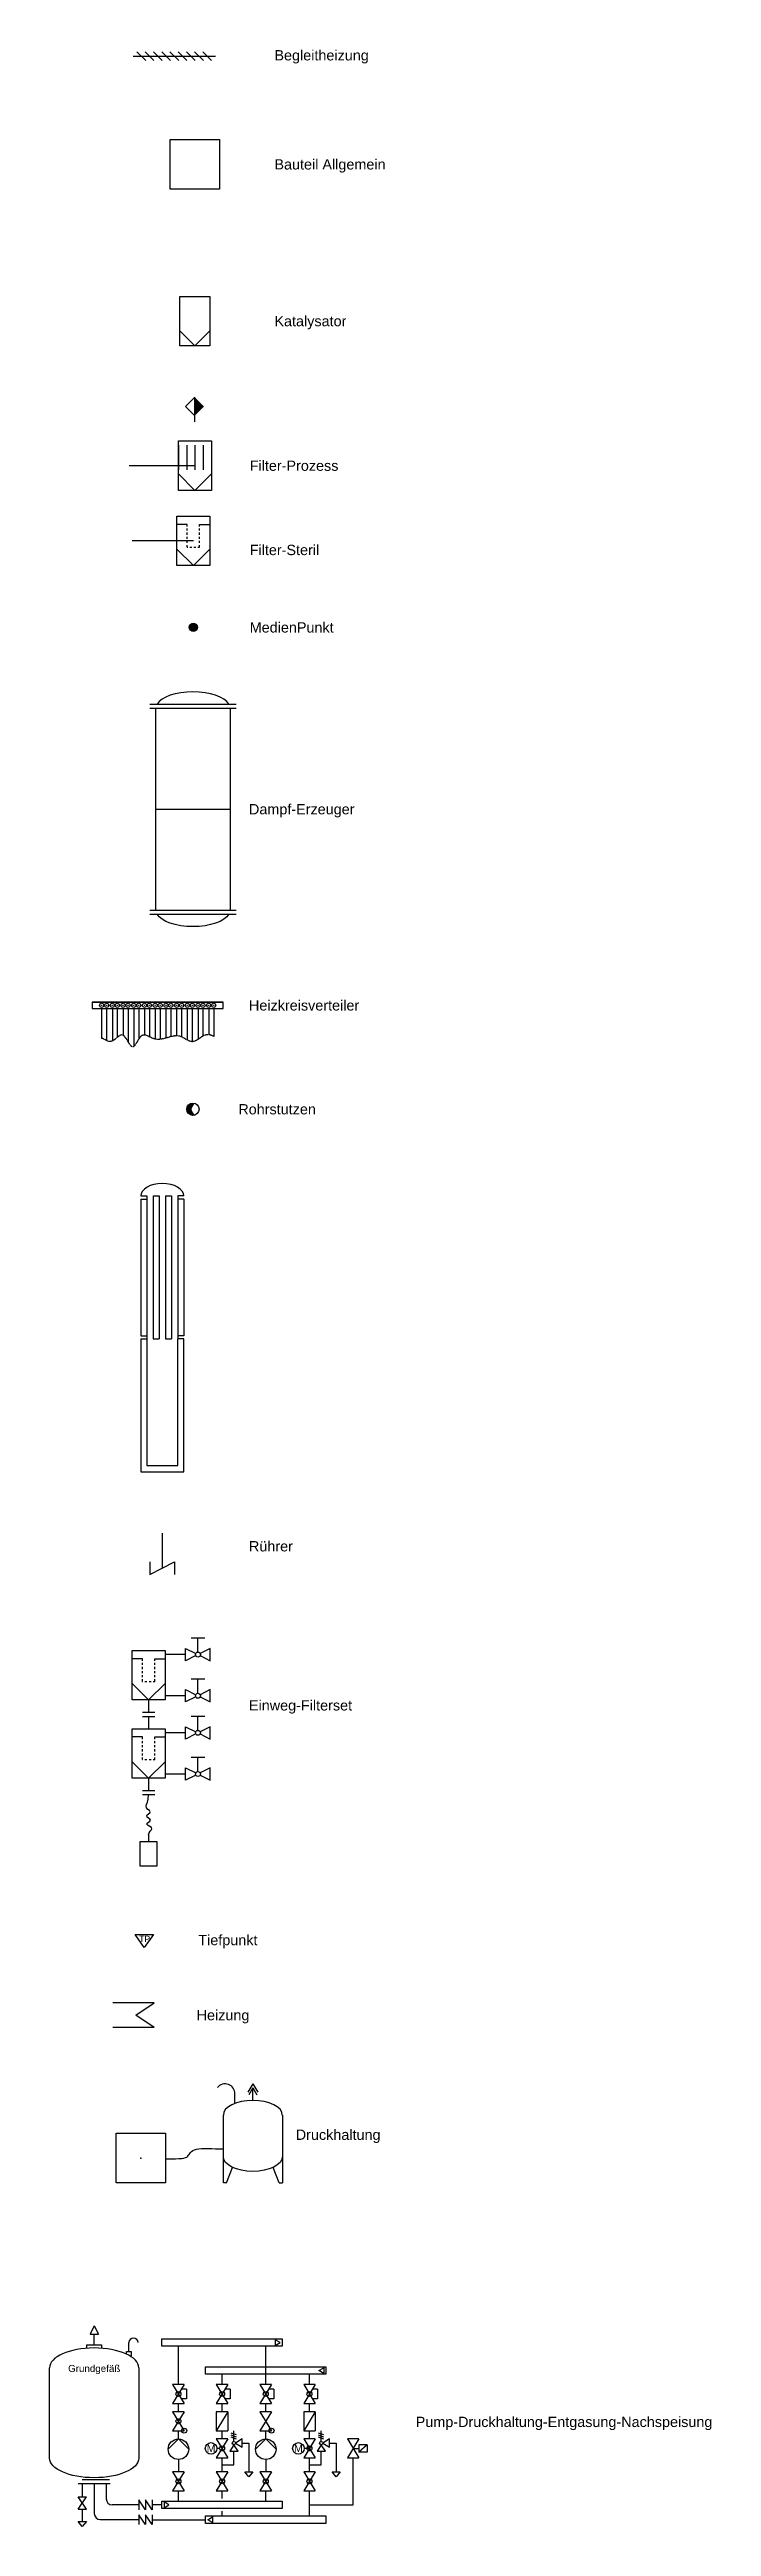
# Model space of a CAD drawing. Header units: millimetres. Extents: x -1028 to 7005, y -20506 to 9560.
import ezdxf
from ezdxf.enums import TextEntityAlignment as Align

# ---------------------------------------------------------------- set-up
doc = ezdxf.new("R2010")
doc.units = ezdxf.units.MM
doc.linetypes.add('PHANTOMX2', pattern=[5, 2.5, -0.5, 0.5, -0.5, 0.5, -0.5])
doc.styles.add('Roche_SchemaLegende_1', font='arial.ttf', dxfattribs={"height": 100})
doc.styles.get("Standard").update_dxf_attribs({"font": 'arial.ttf'})

# ---------------------------------------------------------------- blocks, each defined once
blk = doc.blocks.new('Schnittstelle')
for p, q in [((-113, 188), (0, 300)), ((0, 75), (-113, 188)), ((0, 0), (0, 300))]:
    blk.add_line(p, q)
blk.add_lwpolyline([(112, 188, 0, 225, 0), (0, 188, 225, 225, 0)], format="xyseb")
blk = doc.blocks.new('Bauteil Allgemein')
for p, q in [((-300, 300), (300, 300)), ((-300, -300), (-300, 300)), ((300, 300), (300, -300)), ((300, -300), (-300, -300))]:
    blk.add_line(p, q)
blk = doc.blocks.new('Filter-Prozess')
at = {"linetype": 'Continuous'}
for p, q in [((-200.000016, 249.99997), (-200.000016, -50.00003)), ((-100.000016, 250), (-100.000016, -50)), ((-0.000016, 250), (-0.000016, -50)), ((99.999984, 250), (99.999984, -50)), ((-200, -100), (0, -300)), ((200, -100), (0, -300))]:
    blk.add_line(p, q, dxfattribs=at)
at = {"color": 7, "linetype": 'Continuous'}
blk.add_lwpolyline([(-200, -300), (-200, 300), (200, 300), (200, -300)], close=True, dxfattribs=at)
blk = doc.blocks.new('Filter-Steril')
at = {"linetype": 'Continuous'}
for p, q in [((-75.000016, 200), (-200, 200)), ((-75.000016, 175), (-75.000016, 200)), ((-75.000016, 125), (-75.000016, 150)), ((-75.000016, 75), (-75.000016, 100)), ((-75.000016, 25), (-75.000016, 50)), ((-75.000016, -25), (-75.000016, 0)), ((74.999984, 175), (74.999984, 200)), ((74.999984, 200), (199.999968, 200)), ((74.999984, 125), (74.999984, 150)), ((74.999984, 75), (74.999984, 100)), ((74.999984, 25), (74.999984, 50)), ((74.999984, -25), (74.999984, 0)), ((-200, -100), (0, -300)), ((-75.000016, -75), (-75.000016, -50)), ((-75.000016, -75), (-68.750016, -75)), ((-43.750016, -75), (-18.750016, -75)), ((200, -100), (0, -300)), ((6.249984, -75), (31.249984, -75)), ((56.249984, -75), (74.999984, -75)), ((74.999984, -75), (74.999984, -50))]:
    blk.add_line(p, q, dxfattribs=at)
at = {"color": 7, "linetype": 'Continuous'}
blk.add_lwpolyline([(-200, -300), (-200, 300), (200, 300), (200, -300)], close=True, dxfattribs=at)
blk = doc.blocks.new('Katalysator')
at = {"transparency": 33554687}
for p, q in [((-182, 300), (182, 300)), ((-182, -300), (-182, 300)), ((182, 300), (182, -300)), ((0, -300), (-182, -118)), ((182, -300), (-182, -300)), ((182, -118), (0, -300))]:
    blk.add_line(p, q, dxfattribs=at)
blk = doc.blocks.new('MedienPunkt')
h = blk.add_hatch(color=256)
h.dxf.hatch_style = 1
h.paths.add_polyline_path([(50, 0, 1), (-50, 0, 1)])
blk.add_circle((0, 0), 50)
blk = doc.blocks.new('Dampf-Erzeuger')
at = {"linetype": 'Continuous', "ltscale": 0.02}
for p, q in [((-525, 1275), (525, 1275)), ((-525, 1225), (525, 1225)), ((-450, -1225), (-450, 1225)), ((450, 1225), (450, -1225)), ((-450, 0), (450, 0)), ((-525, -1225), (525, -1225)), ((-525, -1275), (525, -1275))]:
    blk.add_line(p, q, dxfattribs=at)
blk.add_ellipse((0, 1225), major_axis=(-450, 0), ratio=0.444444, start_param=3.394273, end_param=6.030505)
at = {"extrusion": (0, 0, -1)}
blk.add_ellipse((0, -1225), major_axis=(-450, 0), ratio=0.444444, start_param=3.394273, end_param=6.030505, dxfattribs=at)
blk = doc.blocks.new('Heizkreisverteiler')
for p, q in [((-799, 38), (793, 38)), ((-799, 38), (793, 38)), ((-799, 38), (633, 38)), ((-683, -38), (-683, -399)), ((-623, -38), (-623, -428)), ((-553, -38), (-553, -433)), ((-493, -38), (-493, -388)), ((-423, -38), (-423, -364)), ((-363, -38), (-363, -439)), ((-293, -38), (-293, -499)), ((-233, -38), (-233, -409)), ((-163, -38), (-163, -361)), ((-103, -38), (-103, -382)), ((-33, -38), (-33, -410)), ((27, -38), (27, -412)), ((97, -38), (97, -397)), ((157, -38), (157, -380)), ((227, -38), (227, -370)), ((287, -38), (287, -384)), ((357, -38), (357, -423)), ((417, -38), (417, -441)), ((487, -38), (487, -413)), ((547, -38), (547, -374)), ((617, -38), (617, -357)), ((677, -38), (677, -377))]:
    blk.add_line(p, q)
blk.add_lwpolyline([(-799, -38), (793, -38), (793, 38), (-799, 38), (-799, -38), (-799, -38)])
for centre, radius in [((-683, 0), 25), ((-683, 0), 2), ((-623, 0), 25), ((-623, 0), 2), ((-553, 0), 25), ((-553, 0), 2), ((-493, 0), 25), ((-493, 0), 2), ((-423, 0), 25), ((-423, 0), 2), ((-363, 0), 25), ((-363, 0), 2), ((-293, 0), 25), ((-293, 0), 2), ((-233, 0), 25), ((-233, 0), 2), ((-163, 0), 25), ((-163, 0), 2), ((-103, 0), 25), ((-103, 0), 2), ((-33, 0), 25), ((-33, 0), 2), ((27, 0), 25), ((27, 0), 2), ((97, 0), 25), ((97, 0), 2), ((157, 0), 25), ((157, 0), 2), ((227, 0), 25), ((227, 0), 2), ((287, 0), 25), ((287, 0), 2), ((357, 0), 25), ((357, 0), 2), ((417, 0), 25), ((417, 0), 2), ((487, 0), 25), ((487, 0), 2), ((547, 0), 25), ((547, 0), 2), ((617, 0), 25), ((617, 0), 2), ((677, 0), 25), ((677, 0), 2)]:
    blk.add_circle(centre, radius)
at = {"linetype": 'PHANTOMX2'}
blk.add_open_spline([(677, -377), (649, -362), (559, -332), (428, -500), (224, -297), (12, -484), (-213, -293), (-306, -631), (-416, -259), (-557, -488), (-643, -413), (-683, -399)], degree=3, knots=[27.345219, 27.345219, 27.345219, 27.345219, 73.254623, 170.549029, 249.725567, 410.633642, 483.502589, 574.687746, 671.115677, 749.217627, 809.778088, 809.778088, 809.778088, 809.778088], dxfattribs=at)
blk = doc.blocks.new('Rohrstutzen')
h = blk.add_hatch(color=256)
h.dxf.hatch_style = 1
h.paths.add_polyline_path([(25, 71, 0.517638), (-75, 0, 0.517638), (25, -71, -0.707107)])
blk.add_circle((0, 0), 75)
blk.add_arc((50, 0), 75, 109.4712, 250.5288)
blk = doc.blocks.new('Kolone')
for p, q in [((-262, 3348), (-187, 3348)), ((-262, 3311), (-187, 3311)), ((-262, 3311), (-262, 1651)), ((-187, 3348), (-187, 1613)), ((-112, 3348), (-112, 1613)), ((-112, 3348), (-37, 3348)), ((-37, 3348), (-37, 1613)), ((38, 3348), (38, 1613)), ((38, 3348), (113, 3348)), ((113, 3348), (113, 1613)), ((262, 3348), (187, 3348)), ((187, 3348), (187, 1613)), ((262, 3311), (187, 3311)), ((262, 3311), (262, 1651)), ((-262, 1651), (-187, 1651)), ((-262, 1613), (-187, 1613)), ((-262, 1613), (-262, 0)), ((-187, 1613), (-187, 75)), ((-112, 1613), (-37, 1613)), ((38, 1613), (113, 1613)), ((262, 1651), (187, 1651)), ((187, 75), (187, 1613)), ((262, 1613), (187, 1613)), ((262, 0), (262, 1613)), ((-262, 0), (262, 0)), ((-187, 75), (187, 75))]:
    blk.add_line(p, q)
blk.add_ellipse((0, 3348), major_axis=(-262, 0), ratio=0.57735, start_param=3.141593, end_param=6.283185)
blk = doc.blocks.new('Begleitheizung')
for p, q in [((-500, 0), (500, 0)), ((-453, 53), (-347, -53)), ((-353, 53), (-247, -53)), ((-253, 53), (-147, -53)), ((-153, 53), (-47, -53)), ((-53, 53), (53, -53)), ((47, 53), (153, -53)), ((147, 53), (253, -53)), ((247, 53), (353, -53)), ((347, 53), (453, -53))]:
    blk.add_line(p, q)
blk = doc.blocks.new('Rührer')
for p, q in [((0, 0), (0, -425)), ((-150, -500), (150, -350)), ((-150, -350), (-150, -500)), ((150, -350), (150, -500))]:
    blk.add_line(p, q)
blk = doc.blocks.new('Einweg-Filterset')
at = {"color": 7, "linetype": 'Continuous'}
for p, q in [((-200, 709), (-200, 1309)), ((-200, 1309), (200, 1309)), ((200, 1309), (200, 709)), ((200, 709), (-200, 709)), ((-200, -241), (-200, 359)), ((-200, 359), (200, 359)), ((200, 359), (200, -241)), ((200, -241), (-200, -241))]:
    blk.add_line(p, q, dxfattribs=at)
at = {"linetype": 'Continuous'}
for p, q in [((-75, 1209), (-200, 1209)), ((-75, 1184), (-75, 1209)), ((75, 1184), (75, 1209)), ((75, 1209), (200, 1209)), ((-200, 909), (0, 709)), ((-75, 1134), (-75, 1159)), ((-75, 1084), (-75, 1109)), ((-75, 1034), (-75, 1059)), ((-75, 984), (-75, 1009)), ((-75, 934), (-75, 959)), ((-75, 934), (-69, 934)), ((-44, 934), (-19, 934)), ((200, 909), (0, 709)), ((6, 934), (31, 934)), ((56, 934), (75, 934)), ((75, 1134), (75, 1159)), ((75, 1084), (75, 1109)), ((75, 1034), (75, 1059)), ((75, 984), (75, 1009)), ((75, 934), (75, 959)), ((-75, 259), (-200, 259)), ((-75, 234), (-75, 259)), ((-75, 184), (-75, 209)), ((-75, 134), (-75, 159)), ((-75, 84), (-75, 109)), ((-75, 34), (-75, 59)), ((-75, -16), (-75, 9)), ((75, 234), (75, 259)), ((75, 259), (200, 259)), ((75, 184), (75, 209)), ((75, 134), (75, 159)), ((75, 84), (75, 109)), ((75, 34), (75, 59)), ((75, -16), (75, 9)), ((-200, -41), (0, -241)), ((-75, -16), (-69, -16)), ((-44, -16), (-19, -16)), ((200, -41), (0, -241)), ((6, -16), (31, -16)), ((56, -16), (75, -16))]:
    blk.add_line(p, q, dxfattribs=at)
for p, q in [((450, 1259), (200, 1259)), ((518, 1463), (682, 1463)), ((600, 1289), (600, 1463)), ((518, 963), (682, 963)), ((600, 789), (600, 963)), ((0, 709), (0, 559)), ((450, 759), (200, 759)), ((-75, 559), (75, 559)), ((-75, 509), (75, 509)), ((0, 509), (0, 359)), ((450, 309), (200, 309)), ((518, 513), (682, 513)), ((600, 339), (600, 513)), ((518, 13), (682, 13)), ((600, -161), (600, 13)), ((0, -241), (0, -391)), ((450, -191), (200, -191)), ((-75, -391), (75, -391)), ((-75, -441), (75, -441)), ((-100, -1009), (100, -1009)), ((-100, -1309), (-100, -1009)), ((0, -925), (0, -1009)), ((100, -1009), (100, -1309)), ((100, -1309), (-100, -1309))]:
    blk.add_line(p, q)
at = {"color": 7, "linetype": 'Continuous', "lineweight": -3}
for p, q in [((450, 1184), (450, 1334)), ((450, 1334), (573, 1272)), ((573, 1246), (450, 1184)), ((750, 1334), (627, 1272)), ((627, 1246), (750, 1184)), ((750, 1184), (750, 1334)), ((450, 684), (450, 834)), ((450, 834), (573, 772)), ((573, 746), (450, 684)), ((750, 834), (627, 772)), ((627, 746), (750, 684)), ((750, 684), (750, 834)), ((450, 234), (450, 384)), ((450, 384), (573, 322)), ((750, 384), (627, 322)), ((750, 234), (750, 384)), ((573, 296), (450, 234)), ((627, 296), (750, 234)), ((450, -266), (450, -116)), ((450, -116), (573, -178)), ((573, -204), (450, -266)), ((750, -116), (627, -178)), ((627, -204), (750, -266)), ((750, -266), (750, -116))]:
    blk.add_line(p, q, dxfattribs=at)
for centre in [(600, 1259), (600, 759), (600, 309), (600, -191)]:
    blk.add_circle(centre, 30, dxfattribs=at)
blk.add_open_spline([(0, -925), (0, -892), (91, -848), (-73, -800), (68, -750), (-66, -700), (66, -649), (-66, -600), (0, -525), (0, -441)], degree=3, knots=[0, 0, 0, 0, 99.693728, 240.247481, 380.801234, 521.354988, 661.908741, 802.462494, 902.156222, 902.156222, 902.156222, 902.156222])
blk = doc.blocks.new('Tiefpunkt')
for p, q in [((0, 0), (-112, 160)), ((-112, 160), (112, 160)), ((112, 160), (0, 0))]:
    blk.add_line(p, q)
at = {"color": 7}
blk.add_text('TP', height=75, dxfattribs=at).set_placement((5, 106), align=Align.MIDDLE_CENTER)
blk = doc.blocks.new('Heizung')
for p, q in [((220, 150), (-280, 150)), ((0, 0), (220, 150)), ((220, -150), (0, 0)), ((220, -150), (-280, -150))]:
    blk.add_line(p, q)
blk = doc.blocks.new('Druckhaltung')
for p, q in [((1141, 664), (1141, 780)), ((1000, -22), (1000, 522)), ((1000, -300), (1000, 522)), ((1717, 522), (1717, -300)), ((-300, 300), (300, 300)), ((-300, -300), (-300, 300)), ((300, 300), (300, -300)), ((1000, 250), (1000, 250)), ((300, -300), (-300, -300)), ((1039, -300), (1000, -300)), ((1039, -300), (1113, -114)), ((1678, -300), (1603, -114)), ((1678, -300), (1717, -300))]:
    blk.add_line(p, q)
at = {"color": 7, "linetype": 'Continuous'}
for p, q in [((1358, 900), (1297, 798)), ((1358, 850), (1310, 769)), ((1358, 900), (1419, 798)), ((1358, 850), (1406, 769)), ((1358, 700), (1358, 850))]:
    blk.add_line(p, q, dxfattribs=at)
blk.add_arc((1021, 780), 120, 0, 141.1192)
blk.add_ellipse((1358, 522), major_axis=(-358, 0), ratio=0.496258, start_param=3.141593, end_param=6.283185)
at = {"extrusion": (0, 0, -1)}
blk.add_ellipse((1358, 16), major_axis=(-358, 0), ratio=0.496258, start_param=3.141593, end_param=6.283185, dxfattribs=at)
at = {"linetype": 'Continuous', "ltscale": 100}
blk.add_open_spline([(300, -9), (489, -9), (581, -9), (607, 133), (872, 111), (1000, 111)], degree=3, knots=[0, 0, 0, 0, 402.143652, 714.639887, 1007.228763, 1007.228763, 1007.228763, 1007.228763], dxfattribs=at)
blk.add_point((0, 0))
blk = doc.blocks.new('Pump-Druckhaltung-Entgasung-Nachspeisung')
at = {"transparency": 33554687}
for p, q in [((-2082, 2398), (-2132, 2298)), ((-2132, 2298), (-2032, 2298)), ((-2082, 2398), (-2032, 2298)), ((-2082, 2167), (-2082, 2298)), ((-1662, 2088), (-1662, 2194)), ((-1060, 1685), (-1060, 2150)), ((0, 1685), (0, 2150)), ((-530, 1685), (-530, 1810)), ((530, 1685), (530, 1810)), ((-990, 1685), (-1130, 1685)), ((-1130, 1685), (-990, 1455)), ((-990, 1685), (-1130, 1455)), ((-963, 1630), (-1023, 1630)), ((-963, 1510), (-1023, 1510)), ((-963, 1630), (-963, 1510)), ((-460, 1685), (-600, 1685)), ((-600, 1685), (-460, 1455)), ((-460, 1685), (-600, 1455)), ((-433, 1630), (-493, 1630)), ((-433, 1510), (-493, 1510)), ((-433, 1630), (-433, 1510)), ((70, 1685), (-70, 1685)), ((-70, 1685), (70, 1455)), ((70, 1685), (-70, 1455)), ((97, 1630), (37, 1630)), ((97, 1510), (37, 1510)), ((97, 1630), (97, 1510)), ((600, 1685), (460, 1685)), ((460, 1685), (600, 1455)), ((600, 1685), (460, 1455)), ((627, 1630), (567, 1630)), ((627, 1510), (567, 1510)), ((627, 1630), (627, 1510)), ((-1130, 1455), (-990, 1455)), ((-990, 1355), (-1130, 1355)), ((-1130, 1355), (-990, 1125)), ((-990, 1355), (-1130, 1125)), ((-1060, 1355), (-1060, 1455)), ((-600, 1455), (-460, 1455)), ((-460, 1355), (-600, 1355)), ((-600, 1355), (-600, 1125)), ((-460, 1355), (-600, 1125)), ((-530, 1355), (-530, 1455)), ((-460, 1355), (-460, 1125)), ((-70, 1455), (70, 1455)), ((70, 1355), (-70, 1355)), ((-70, 1355), (70, 1125)), ((70, 1355), (-70, 1125)), ((0, 1355), (0, 1455)), ((460, 1455), (600, 1455)), ((600, 1355), (460, 1355)), ((460, 1355), (460, 1125)), ((600, 1355), (460, 1125)), ((530, 1355), (530, 1455)), ((600, 1355), (600, 1125)), ((-1060, 1025), (-1185, 900)), ((-1130, 1125), (-990, 1125)), ((-1060, 1025), (-1060, 1125)), ((-935, 900), (-1060, 1025)), ((-600, 1125), (-460, 1125)), ((-460, 1025), (-600, 1025)), ((-600, 1025), (-460, 795)), ((-460, 1025), (-600, 795)), ((-560, 910), (-594, 910)), ((-530, 1025), (-530, 1125)), ((-387, 955), (-437, 875)), ((-355, 1073), (-420, 1097)), ((-355, 1048), (-420, 1072)), ((-355, 1023), (-420, 1047)), ((-387, 995), (-387, 1125)), ((-337, 875), (-387, 955)), ((-287, 1025), (-367, 975)), ((-367, 975), (-287, 925)), ((-287, 925), (-287, 1025)), ((-287, 975), (-206, 975)), ((-206, 975), (-206, 625)), ((0, 1025), (-125, 900)), ((-70, 1125), (70, 1125)), ((0, 1025), (0, 1125)), ((125, 900), (0, 1025)), ((460, 1125), (600, 1125)), ((600, 1025), (460, 1025)), ((460, 1025), (600, 795)), ((600, 1025), (460, 795)), ((530, 910), (466, 910)), ((530, 1025), (530, 1125)), ((673, 955), (623, 875)), ((705, 1073), (640, 1097)), ((705, 1048), (640, 1072)), ((705, 1023), (640, 1047)), ((673, 995), (673, 1125)), ((723, 875), (673, 955)), ((773, 1025), (693, 975)), ((693, 975), (773, 925)), ((773, 925), (773, 1025)), ((773, 975), (854, 975)), ((854, 975), (854, 625)), ((1130, 1025), (990, 1025)), ((990, 1025), (1130, 795)), ((1130, 1025), (990, 795)), ((1060, 910), (1130, 910)), ((1230, 955), (1130, 955)), ((1130, 955), (1130, 865)), ((1230, 955), (1130, 865)), ((1230, 955), (1230, 865)), ((-990, 625), (-1130, 625)), ((-1130, 625), (-990, 395)), ((-990, 625), (-1130, 395)), ((-1060, 775), (-1060, 625)), ((-600, 795), (-460, 795)), ((-460, 625), (-600, 625)), ((-600, 625), (-460, 395)), ((-460, 625), (-600, 395)), ((-530, 625), (-530, 795)), ((-530, 710), (-387, 710)), ((-437, 875), (-337, 875)), ((-387, 710), (-387, 875)), ((70, 625), (-70, 625)), ((-70, 625), (70, 395)), ((70, 625), (-70, 395)), ((0, 775), (0, 625)), ((460, 795), (600, 795)), ((600, 625), (460, 625)), ((460, 625), (600, 395)), ((600, 625), (460, 395)), ((530, 625), (530, 795)), ((530, 710), (673, 710)), ((623, 875), (723, 875)), ((673, 710), (673, 875)), ((990, 795), (1130, 795)), ((1060, 225), (1060, 795)), ((1230, 865), (1130, 865)), ((-2275, 483), (-1889, 483)), ((-2228, 533), (-1897, 533)), ((-2227, 483), (-2227, 323)), ((-2082, 483), (-2082, 119)), ((-1937, 483), (-1937, 299)), ((-1130, 395), (-990, 395)), ((-1060, 270), (-1060, 395)), ((-600, 395), (-460, 395)), ((-530, 300), (-530, 395)), ((-70, 395), (70, 395)), ((0, 270), (0, 395)), ((460, 395), (600, 395)), ((530, 90), (530, 395)), ((-1540, 45), (-2008, 45)), ((-1540, 225), (-1863, 225)), ((-1540, 285), (-1540, 165)), ((-1460, 165), (-1540, 285)), ((-1540, 105), (-1540, -15)), ((-1460, -15), (-1540, 105)), ((-1460, 285), (-1460, 165)), ((-1380, 165), (-1460, 285)), ((-1460, 105), (-1460, -15)), ((-1380, -15), (-1460, 105)), ((-1380, 285), (-1380, 165)), ((-1260, 225), (-1380, 225)), ((-1380, 105), (-1380, -15)), ((-1380, 45), (-730, 45)), ((-530, 90), (-530, 150)), ((530, 225), (1060, 225))]:
    blk.add_line(p, q, dxfattribs=at)
for points in [[(-2170, 2126), (-2170, 2167), (-1994, 2167), (-1994, 2126)], [(115, 2230), (115, 2160), (175, 2195), (115, 2230)], [(-2624, 793), (-2624, 1890)], [(-1691, 2056), (-1691, 2088), (-1632, 2088), (-1632, 2024)], [(-1540, 1890), (-1540, 793)], [(705, 1890), (705, 1820), (645, 1855), (705, 1890)], [(-256, 625), (-156, 625), (-206, 565), (-256, 625)], [(804, 625), (904, 625), (854, 565), (804, 625)], [(-2177, 173), (-2277, 323), (-2177, 323)], [(-2277, 173), (-2177, 323)], [(-2277, 173), (-2177, 173)], [(-2277, 23), (-2177, 23), (-2227, -37), (-2277, 23)], [(-2227, 173), (-2227, 23)], [(-1235, 260), (-1235, 190), (-1175, 225), (-1235, 260)], [(-645, 80), (-645, 10), (-705, 45), (-645, 80)]]:
    blk.add_lwpolyline(points, dxfattribs=at)
for points in [[(-1260, 2240), (200, 2240), (200, 2150), (-1260, 2150)], [(-730, 1900), (730, 1900), (730, 1810), (-730, 1810)], [(-1260, 270), (200, 270), (200, 180), (-1260, 180)], [(-730, 90), (730, 90), (730, 0), (-730, 0)]]:
    blk.add_lwpolyline(points, close=True, dxfattribs=at)
for centre, radius in [((-1060, 1570), 30), ((-530, 1570), 30), ((0, 1570), 30), ((530, 1570), 30), ((-1060, 1240), 30), ((-1060, 900), 125), ((-990, 1125), 30), ((-664, 910), 70), ((-530, 910), 30), ((-387, 975), 20), ((0, 900), 125), ((70, 1125), 30), ((396, 910), 70), ((530, 910), 30), ((673, 975), 20), ((-1060, 510), 30), ((-530, 510), 30), ((0, 510), 30), ((530, 510), 30)]:
    blk.add_circle(centre, radius, dxfattribs=at)
for centre, radius, start, end in [((-1605, 2194), 56.2, 0, 180), ((-2008, 119), 73.7, 180, 270), ((-1863, 299), 73.7, 180, 270)]:
    blk.add_arc(centre, radius, start, end, dxfattribs=at)
blk.add_ellipse((-2082, 1890), major_axis=(-542, 0), ratio=0.440963, start_param=3.141593, end_param=6.283185, dxfattribs=at)
at = {"transparency": 33554687, "extrusion": (0, 0, -1)}
blk.add_ellipse((-2082, 793), major_axis=(-542, 0), ratio=0.440963, start_param=3.141593, end_param=6.283185, dxfattribs=at)
at = {"transparency": 33554687}
for p in [(-664, 910), (396, 910)]:
    blk.add_text('M', height=90, dxfattribs=at).set_placement(p, align=Align.MIDDLE_CENTER)
at = {"transparency": 33554687, "insert": (-2082, 1923), "char_height": 85, "attachment_point": 2, "style": 'Roche_SchemaLegende_1'}
blk.add_mtext_dynamic_manual_height_columns('Grundgefäß', width=1604.79, gutter_width=500, heights=[0], dxfattribs=at)

msp = doc.modelspace()

# ---------------------------------------------------------------- linework, layer by layer
for p, q in [((736, 4509), (-60, 4509)), ((717, 3596), (-27, 3596))]:
    msp.add_line(p, q)

# ---------------------------------------------------------------- block references
for name, p in [('Begleitheizung', (486, 9479)), ('Bauteil Allgemein', (736, 8167)), ('Katalysator', (736, 6264)), ('Schnittstelle', (735, 5040)), ('Filter-Prozess', (736, 4509)), ('Filter-Steril', (717, 3596)), ('MedienPunkt', (717, 2546)), ('Dampf-Erzeuger', (712, 339)), ('Heizkreisverteiler', (287, -2042)), ('Rohrstutzen', (712, -3303)), ('Kolone', (340, -7704)), ('Rührer', (340, -8449)), ('Einweg-Filterset', (173, -11182)), ('Tiefpunkt', (121, -13480)), ('Heizung', (20, -14299)), ('Druckhaltung', (81, -16034)), ('Pump-Druckhaltung-Entgasung-Nachspeisung', (1596, -20469))]:
    msp.add_blockref(name, p)

# ---------------------------------------------------------------- texts
at = {"color": 7}
for s, p in [('Begleitheizung', (1701, 9491)), ('Bauteil Allgemein', (1701, 8167)), ('Katalysator', (1701, 6264)), ('Filter-Prozess', (1401, 4509)), ('Filter-Steril', (1401, 3486)), ('MedienPunkt', (1401, 2546)), ('Dampf-Erzeuger', (1392, 339)), ('Heizkreisverteiler', (1392, -2042)), ('Rohrstutzen', (1263, -3303)), ('Rührer', (1392, -8608)), ('Einweg-Filterset', (1392, -10539)), ('Tiefpunkt', (777, -13388)), ('Heizung', (757, -14299)), ('Druckhaltung', (1960, -15751)), ('Pump-Druckhaltung-Entgasung-Nachspeisung', (3416, -19237))]:
    msp.add_text(s, height=125, dxfattribs=at).set_placement(p, align=Align.MIDDLE_LEFT)

doc.saveas('drawing.dxf')
